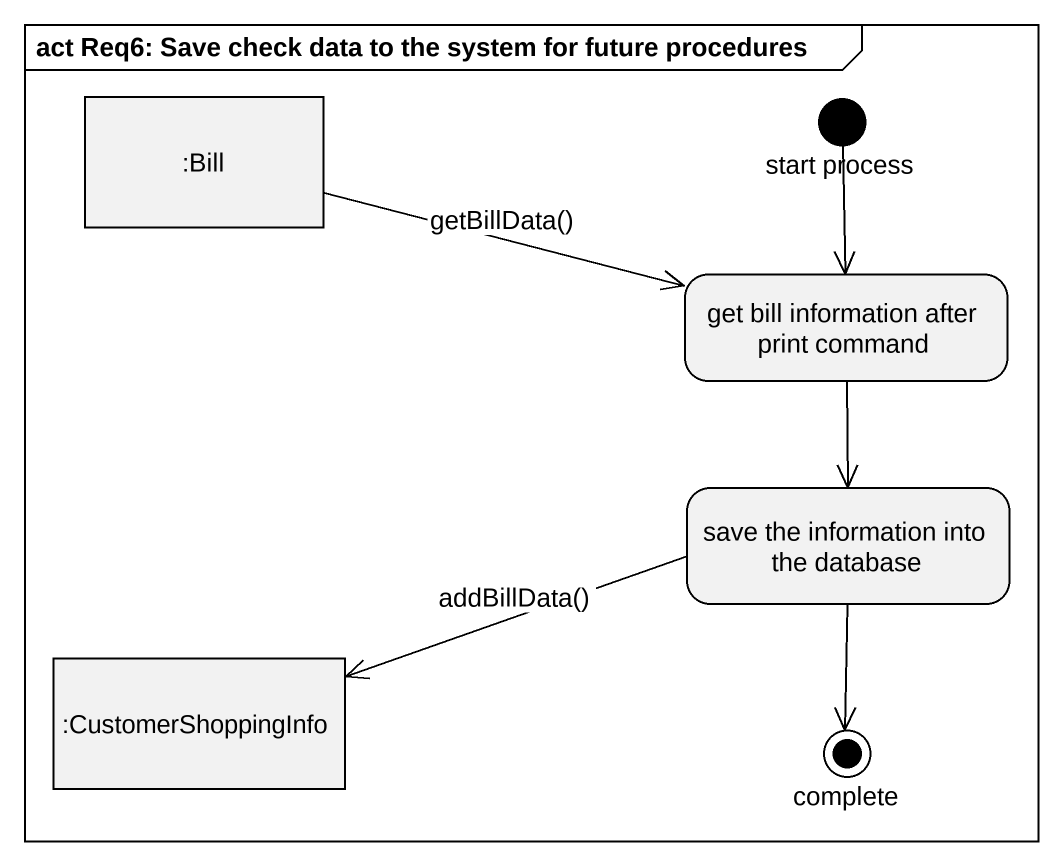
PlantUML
@startuml
mainframe act Req6: Save check data to the system for future procedures
hide empty description
state ":Bill" as Bill <<object>>
state "start process" as start_process <<start>>
state "get bill information after print command" as get_bill_information_after
state "save the information into the database" as save_the_information_into
state ":CustomerShoppingInfo" as CustomerShoppingInfo <<object>>
state complete <<end>>
Bill -right-> get_bill_information_after : getBillData()
start_process --> get_bill_information_after
get_bill_information_after --> save_the_information_into
save_the_information_into -left-> CustomerShoppingInfo : addBillData()
save_the_information_into --> complete
@enduml
